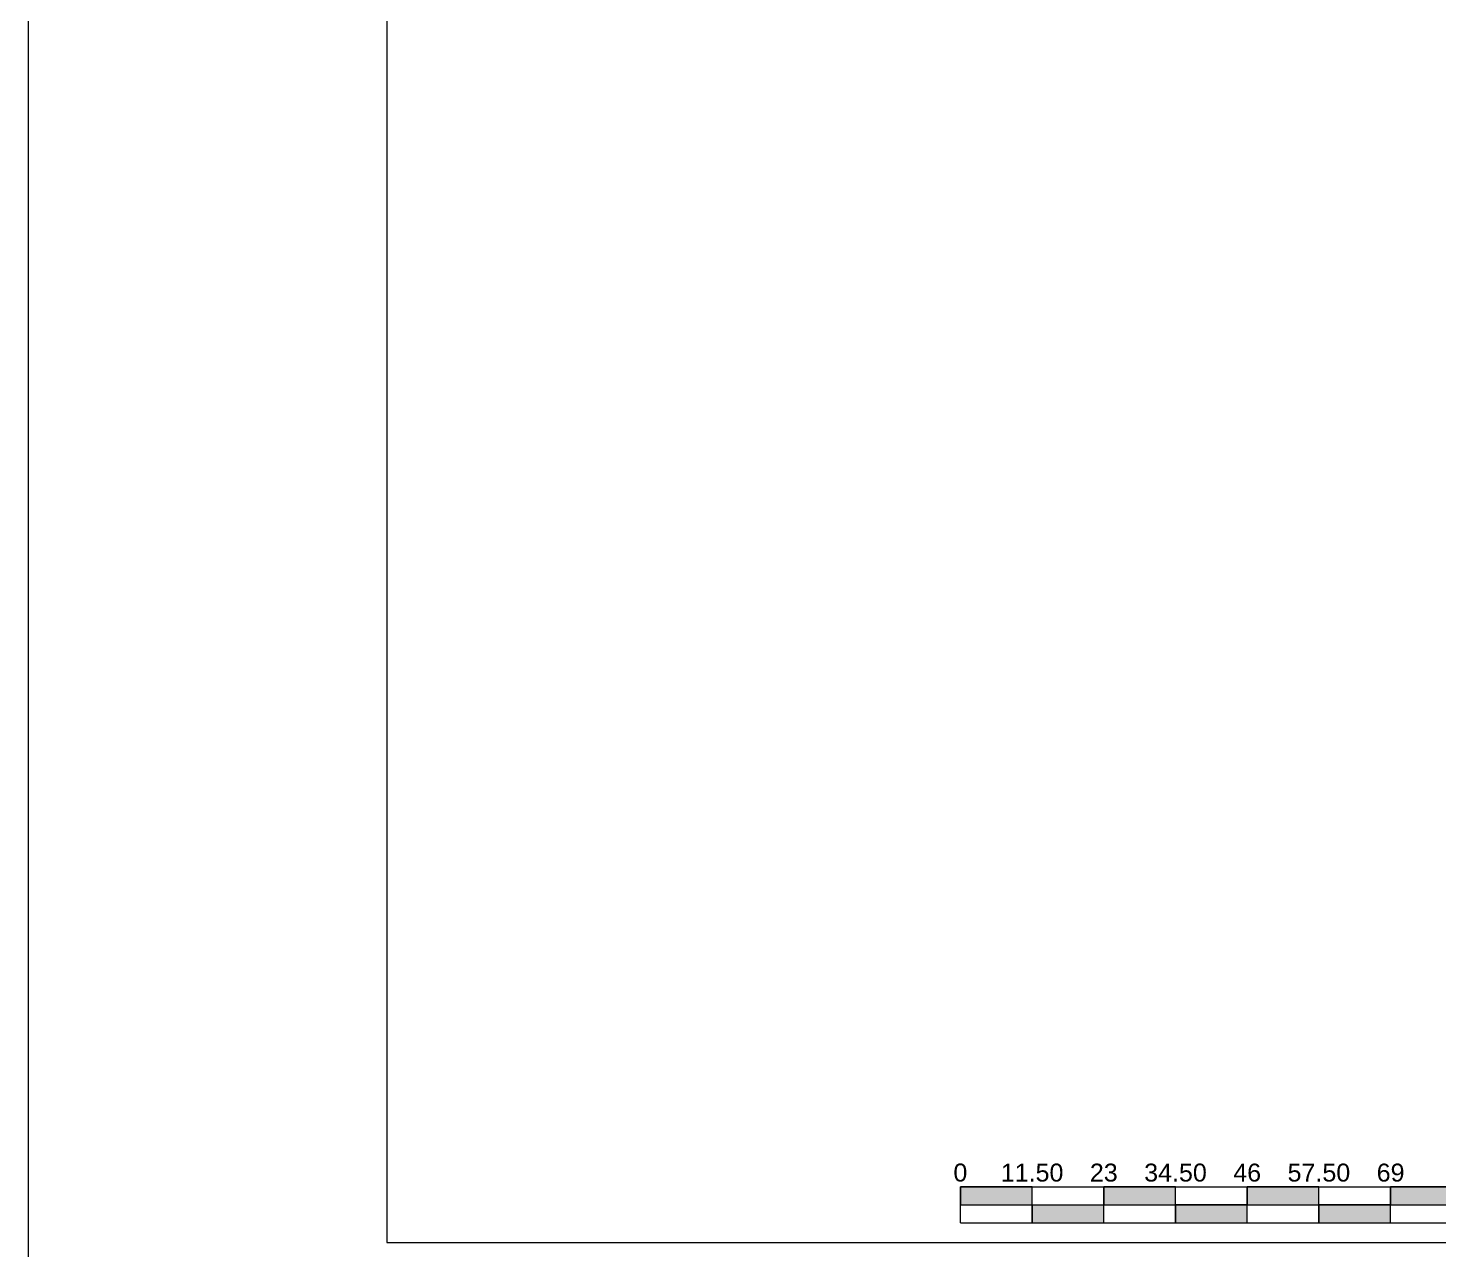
# Model space of a CAD drawing. Extents: x 712767 to 713250, y 9408339 to 9409022.
# Drawn here: x 712766.9 to 712993.1, y 9408595.2 to 9408791.1 of the extents above; entities that cross this region are included whole.
import ezdxf
from ezdxf.enums import TextEntityAlignment as Align

# ---------------------------------------------------------------- set-up
doc = ezdxf.new("R2010")
doc.units = 0
for name, color, linetype, lineweight in [('ATRIBUTOS', 7, 'Continuous', 13), ('ESCALA_GRAFICA', 7, 'Continuous', 0), ('FOLHA_SELO', 7, 'Continuous', 0)]:
    doc.layers.add(name, color=color, linetype=linetype, lineweight=lineweight)
doc.layers.add('FOLHA_MOLDURA', color=7, linetype='Continuous')
doc.styles.add('ESCALA_GRAFICA', font='ARIAL')
doc.styles.add('TEXTO_DO_SELO', font='Arial Narrow')

# ---------------------------------------------------------------- blocks, each defined once
blk = doc.blocks.new('A4_LOTES')
at = {"layer": 'ESCALA_GRAFICA', "transparency": 33554687}
for points in [[(-50, -91.119), (-50, -92.369), (-45, -92.369), (-45, -91.119)], [(-40, -91.119), (-40, -92.369), (-35, -92.369), (-35, -91.119)], [(-30, -91.119), (-30, -92.369), (-25, -92.369), (-25, -91.119)], [(-20, -91.119), (-20, -92.369), (-10, -92.369), (-10, -91.119)], [(-45, -92.369), (-45, -93.619), (-40, -93.619), (-40, -92.369)], [(-35, -92.369), (-35, -93.619), (-30, -93.619), (-30, -92.369)], [(-25, -92.369), (-25, -93.619), (-20, -93.619), (-20, -92.369)]]:
    blk.add_hatch(color=7, dxfattribs=at).paths.add_polyline_path(points)
for p, q in [((-50, -91.119), (50, -91.119)), ((-50, -93.619), (-50, -91.119)), ((-45, -93.619), (-45, -91.119)), ((-40, -93.619), (-40, -91.119)), ((-35, -93.619), (-35, -91.119)), ((-30, -93.619), (-30, -91.119)), ((-25, -93.619), (-25, -91.119)), ((-20, -93.619), (-20, -91.119)), ((-50, -92.369), (50, -92.369)), ((-50, -93.619), (50, -93.619))]:
    blk.add_line(p, q, dxfattribs=at)
for points in [[(-50, -91.119), (-50, -92.369), (-45, -92.369), (-45, -91.119)], [(-40, -91.119), (-40, -92.369), (-35, -92.369), (-35, -91.119)], [(-30, -91.119), (-30, -92.369), (-25, -92.369), (-25, -91.119)], [(-20, -91.119), (-20, -92.369), (-10, -92.369), (-10, -91.119)], [(-35, -92.369), (-35, -93.619), (-30, -93.619), (-30, -92.369)], [(-25, -92.369), (-25, -93.619), (-20, -93.619), (-20, -92.369)]]:
    blk.add_lwpolyline(points, close=True, dxfattribs=at)
blk.add_lwpolyline([(-45, -92.369), (-45, -93.619), (-40, -93.619), (-40, -92.369)], dxfattribs=at)
at = {"layer": 'FOLHA_SELO', "color": 7, "linetype": 'Continuous', "transparency": 33554687}
blk.add_lwpolyline([(95, 90), (-115, 90), (-115, -207), (95, -207)], close=True, dxfattribs=at)
at = {"layer": 'FOLHA_SELO', "lineweight": 0, "transparency": 33554687}
blk.add_lwpolyline([(90, -95), (90, 85), (-90, 85), (-90, -95)], close=True, dxfattribs=at)
at = {"layer": 'ATRIBUTOS', "transparency": 33554687, "style": 'TEXTO_DO_SELO'}
for tag, p in [('EMPREENDIMENTO', (-88.945, -166.5)), ('AREA', (65.055, -166.5)), ('PROPRIETARIO', (-88.945, -173.076)), ('ESCALA', (21.056, -175.5)), ('DATA', (56.555, -175.5)), ('MUNICIPIO', (-88.945, -180))]:
    blk.add_attdef(tag, text='', height=3, dxfattribs=at).set_placement(p, align=Align.BOTTOM_LEFT)
for tag, p in [('LOTE', (30.5, -166.5)), ('QUADRA', (52.5, -166.5))]:
    blk.add_attdef(tag, text='', height=3, dxfattribs=at).set_placement(p, align=Align.BOTTOM_CENTER)
for tag, height, p in [('RESPONSAVEL_TECNICO', 2, (55, -190.661)), ('QUALIFICACAO', 1.7, (55, -193.879)), ('CREA', 1.7, (55, -196.43))]:
    blk.add_attdef(tag, text='', height=height, dxfattribs=at).set_placement(p, align=Align.TOP_CENTER)
at = {"layer": 'ESCALA_GRAFICA', "transparency": 33554687, "style": 'ESCALA_GRAFICA'}
for tag, p in [('0', (-50, -91.119)), ('5', (-45, -91.119)), ('10', (-40, -91.119)), ('15', (-35, -91.119)), ('20', (-30, -91.119)), ('25', (-25, -91.119)), ('30', (-20, -91.119)), ('40', (-10, -91.119)), ('50', (0, -91.119)), ('75', (25, -91.119)), ('100', (50, -91.119))]:
    blk.add_attdef(tag, text='', height=1.25, dxfattribs=at).set_placement(p, align=Align.BOTTOM_CENTER)

msp = doc.modelspace()

# ---------------------------------------------------------------- block references
at = {"layer": 'FOLHA_MOLDURA', "transparency": 33554687}
ref = msp.add_blockref('A4_LOTES', (713031.41, 9408814.87), dxfattribs=dict(at, xscale=2.3, yscale=2.3))
ref.add_attrib('30', '69', dxfattribs={"layer": 'ESCALA_GRAFICA', "transparency": 33554687, "height": 2.875, "style": 'ESCALA_GRAFICA'}).set_placement((712985.41, 9408605.3), align=Align.BOTTOM_CENTER)
ref.add_attrib('25', '57.50', dxfattribs={"layer": 'ESCALA_GRAFICA', "transparency": 33554687, "height": 2.875, "style": 'ESCALA_GRAFICA'}).set_placement((712973.91, 9408605.3), align=Align.BOTTOM_CENTER)
ref.add_attrib('20', '46', dxfattribs={"layer": 'ESCALA_GRAFICA', "transparency": 33554687, "height": 2.875, "style": 'ESCALA_GRAFICA'}).set_placement((712962.41, 9408605.3), align=Align.BOTTOM_CENTER)
ref.add_attrib('15', '34.50', dxfattribs={"layer": 'ESCALA_GRAFICA', "transparency": 33554687, "height": 2.875, "style": 'ESCALA_GRAFICA'}).set_placement((712950.91, 9408605.3), align=Align.BOTTOM_CENTER)
ref.add_attrib('10', '23', dxfattribs={"layer": 'ESCALA_GRAFICA', "transparency": 33554687, "height": 2.875, "style": 'ESCALA_GRAFICA'}).set_placement((712939.41, 9408605.3), align=Align.BOTTOM_CENTER)
ref.add_attrib('5', '11.50', dxfattribs={"layer": 'ESCALA_GRAFICA', "transparency": 33554687, "height": 2.875, "style": 'ESCALA_GRAFICA'}).set_placement((712927.91, 9408605.3), align=Align.BOTTOM_CENTER)
ref.add_attrib('0', '0', dxfattribs={"layer": 'ESCALA_GRAFICA', "transparency": 33554687, "height": 2.88, "style": 'ESCALA_GRAFICA'}).set_placement((712916.41, 9408605.3), align=Align.BOTTOM_CENTER)

doc.saveas('drawing.dxf')
